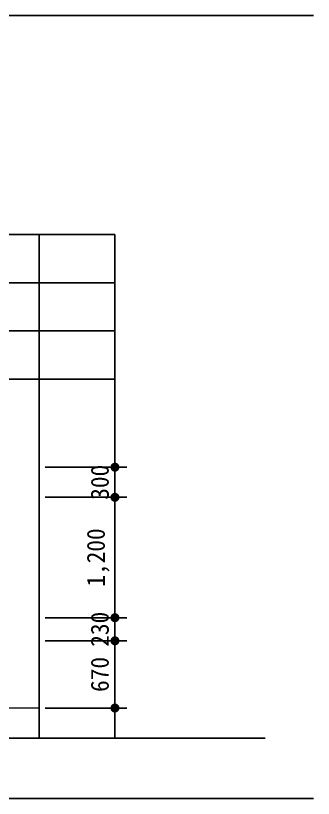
# Model space of a CAD drawing. Header units: millimetres. Extents: x -423835 to -174325, y -1379898 to -1311126.
# Drawn here: x -281921 to -278950, y -1371132 to -1363332 of the extents above; entities that cross this region are included whole.
import ezdxf

# ---------------------------------------------------------------- set-up
doc = ezdxf.new("R2010")
doc.units = ezdxf.units.MM
doc.header["$LTSCALE"] = 100
doc.header["$MEASUREMENT"] = 0
doc.header["$PDSIZE"] = -10
doc.layers.get('0').update_dxf_attribs({"linetype": 'CONTINUOUS'})
doc.layers.get('Defpoints').update_dxf_attribs({"color": 153, "linetype": 'CONTINUOUS'})
doc.layers.add('A-DIMS', color=7, linetype='CONTINUOUS')
doc.layers.add('A-XXXX-FIN2', color=6, linetype='CONTINUOUS', lineweight=20)
doc.styles.add('HY울릉도L', font='')
doc.styles.add('돋움체', font='')
doc.styles.get('HY울릉도L').set_extended_font_data('HYwulM')
doc.styles.get('돋움체').set_extended_font_data('DotumChe')
doc.dimstyles.new('CDIM', dxfattribs={"dimtxt": 3, "dimasz": 1.5, "dimexe": 2, "dimexo": 1, "dimgap": 1, "dimtad": 1, "dimdec": 0, "dimrnd": 0.5, "dimzin": 0, "dimdsep": 32, "dimlunit": 6, "dimtxsty": 'HY울릉도L', "dimblk1": '_CIDOT', "dimblk2": '_CIDOT', "dimsah": 1, "dimcen": 5.5, "dimclrd": 2, "dimclre": 2, "dimclrt": 7, "dimadec": 0, "dimazin": 0, "dimtfac": 1, "dimtdec": 0, "dimtix": 1, "dimtmove": 2, "dimatfit": 1, "dimldrblk": '_CIDOT', "dimfxl": 1, "dimtolj": 1, "dimtzin": 0, "dimlwd": -1, "dimarcsym": 0})

# ---------------------------------------------------------------- blocks, each defined once
blk = doc.blocks.new('_CIDOT')
at = {"color": 0, "linetype": 'ByBlock'}
blk.add_line((2, 0), (-1, 0), dxfattribs=at)
at = {"color": 0, "linetype": 'ByBlock', "const_width": 0.5}
blk.add_lwpolyline([(-0.25, 0, 1), (0.25, 0, 1)], format="xyb", close=True, dxfattribs=at)
blk = doc.blocks.new('*D697')
at = {"layer": 'A-DIMS', "lineweight": -2, "transparency": 16777216}
for p, q in [((-281625.4, -1369562.1), (-280810.4, -1369562.1)), ((-281625.4, -1370232.1), (-280810.4, -1370232.1))]:
    blk.add_line(p, q, dxfattribs=at)
at = {"layer": 'A-DIMS', "transparency": 16777216}
blk.add_line((-280930.4, -1370142.1), (-280930.4, -1369652.1), dxfattribs=at)
at = {"layer": 'Defpoints', "color": 0, "transparency": 16777216}
for p in [(-281685.4, -1369562.1), (-280930.4, -1369562.1), (-281685.4, -1370232.1)]:
    blk.add_point(p, dxfattribs=at)
at = {"layer": 'A-DIMS', "transparency": 16777216, "xscale": 90, "yscale": 90, "zscale": 90}
for p, rotation in [((-280930.4, -1369562.1), 90), ((-280930.4, -1370232.1), 270)]:
    blk.add_blockref('_CIDOT', p, dxfattribs=dict(at, rotation=rotation))
at = {"layer": 'A-DIMS', "color": 3, "transparency": 16777216, "insert": (-281080.5, -1369897.1), "char_height": 180, "attachment_point": 5, "rotation": 90, "style": '돋움체'}
blk.add_mtext('\\A1;670', dxfattribs=at)
blk = doc.blocks.new('*D698')
at = {"layer": 'A-DIMS', "lineweight": -2, "transparency": 16777216}
for p, q in [((-281625.4, -1368132.1), (-280810.4, -1368132.1)), ((-281625.4, -1369332.1), (-280810.4, -1369332.1))]:
    blk.add_line(p, q, dxfattribs=at)
at = {"layer": 'A-DIMS', "transparency": 16777216}
blk.add_line((-280930.4, -1369242.1), (-280930.4, -1368222.1), dxfattribs=at)
at = {"layer": 'Defpoints', "color": 0, "transparency": 16777216}
for p in [(-281685.4, -1368132.1), (-280930.4, -1368132.1), (-281685.4, -1369332.1)]:
    blk.add_point(p, dxfattribs=at)
at = {"layer": 'A-DIMS', "transparency": 16777216, "xscale": 90, "yscale": 90, "zscale": 90}
for p, rotation in [((-280930.4, -1368132.1), 90), ((-280930.4, -1369332.1), 270)]:
    blk.add_blockref('_CIDOT', p, dxfattribs=dict(at, rotation=rotation))
at = {"layer": 'A-DIMS', "color": 3, "transparency": 16777216, "insert": (-281097.6, -1368732.1), "char_height": 180, "attachment_point": 5, "rotation": 90, "style": '돋움체'}
blk.add_mtext('\\A1;1,200', dxfattribs=at)
blk = doc.blocks.new('*D696')
at = {"layer": 'A-DIMS', "transparency": 16777216}
for p, q in [((-280930.4, -1367742.1), (-280930.4, -1367652.1)), ((-280930.4, -1367832.1), (-280930.4, -1368132.1)), ((-280930.4, -1368222.1), (-280930.4, -1368312.1))]:
    blk.add_line(p, q, dxfattribs=at)
at = {"layer": 'A-DIMS', "lineweight": -2, "transparency": 16777216}
for p, q in [((-281625.4, -1367832.1), (-280810.4, -1367832.1)), ((-281625.4, -1368132.1), (-280810.4, -1368132.1))]:
    blk.add_line(p, q, dxfattribs=at)
at = {"layer": 'Defpoints', "color": 0, "transparency": 16777216}
for p in [(-281685.4, -1367832.1), (-281685.4, -1368132.1), (-280930.4, -1368132.1)]:
    blk.add_point(p, dxfattribs=at)
at = {"layer": 'A-DIMS', "transparency": 16777216, "xscale": 90, "yscale": 90, "zscale": 90}
for p, rotation in [((-280930.4, -1367832.1), 270), ((-280930.4, -1368132.1), 90)]:
    blk.add_blockref('_CIDOT', p, dxfattribs=dict(at, rotation=rotation))
at = {"layer": 'A-DIMS', "color": 3, "transparency": 16777216, "insert": (-281080.5, -1367982.1), "char_height": 180, "attachment_point": 5, "rotation": 90, "style": '돋움체'}
blk.add_mtext('\\A1;300', dxfattribs=at)
blk = doc.blocks.new('*D695')
at = {"layer": 'A-DIMS', "transparency": 16777216}
for p, q in [((-280930.4, -1369242.1), (-280930.4, -1369152.1)), ((-280930.4, -1369332.1), (-280930.4, -1369562.1)), ((-280930.4, -1369652.1), (-280930.4, -1369742.1))]:
    blk.add_line(p, q, dxfattribs=at)
at = {"layer": 'A-DIMS', "lineweight": -2, "transparency": 16777216}
for p, q in [((-281625.4, -1369332.1), (-280810.4, -1369332.1)), ((-281625.4, -1369562.1), (-280810.4, -1369562.1))]:
    blk.add_line(p, q, dxfattribs=at)
at = {"layer": 'Defpoints', "color": 0, "transparency": 16777216}
for p in [(-281685.4, -1369332.1), (-281685.4, -1369562.1), (-280930.4, -1369562.1)]:
    blk.add_point(p, dxfattribs=at)
at = {"layer": 'A-DIMS', "transparency": 16777216, "xscale": 90, "yscale": 90, "zscale": 90}
for p, rotation in [((-280930.4, -1369332.1), 270), ((-280930.4, -1369562.1), 90)]:
    blk.add_blockref('_CIDOT', p, dxfattribs=dict(at, rotation=rotation))
at = {"layer": 'A-DIMS', "color": 3, "transparency": 16777216, "insert": (-281080.5, -1369447.1), "char_height": 180, "attachment_point": 5, "rotation": 90, "style": '돋움체'}
blk.add_mtext('\\A1;230', dxfattribs=at)

msp = doc.modelspace()

# ---------------------------------------------------------------- linework, layer by layer
at = {"color": 3, "ltscale": 2}
for p, q in [((-278950.4, -1363332.1), (-323035.4, -1363332.1)), ((-300992.9, -1371132.1), (-278950.4, -1371132.1))]:
    msp.add_line(p, q, dxfattribs=at)
at = {"layer": 'A-XXXX-FIN2'}
for p, q in [((-281685.4, -1370232.1), (-288385.4, -1370232.1)), ((-281685.4, -1370532.1), (-288385.4, -1370532.1))]:
    msp.add_line(p, q, dxfattribs=at)
at = {"layer": 'Defpoints'}
for p, q in [((-289345.4, -1365514.3), (-280930.4, -1365514.3)), ((-281685.4, -1365514.3), (-281685.4, -1370532.1)), ((-280930.4, -1365514.3), (-280930.4, -1370532.1)), ((-289345.4, -1365994.3), (-280930.4, -1365994.3)), ((-285481.2, -1366474.3), (-280930.4, -1366474.3)), ((-289345.4, -1366954.3), (-280930.4, -1366954.3)), ((-279430.4, -1370532.1), (-300992.9, -1370532.1))]:
    msp.add_line(p, q, dxfattribs=at)

# ---------------------------------------------------------------- dimensions: what is measured, and where the dimension line sits
at = {"layer": 'A-DIMS'}
for base, p1, p2, angle, picture, middle in [((-280930.4, -1368132.1), (-281685.4, -1367832.1), (-281685.4, -1368132.1), 270, '*D696', (-281080.5, -1367982.1)), ((-280930.4, -1368132.1), (-281685.4, -1369332.1), (-281685.4, -1368132.1), 90, '*D698', (-281097.6, -1368732.1)), ((-280930.4, -1369562.1), (-281685.4, -1369332.1), (-281685.4, -1369562.1), 270, '*D695', (-281080.5, -1369447.1)), ((-280930.4, -1369562.1), (-281685.4, -1370232.1), (-281685.4, -1369562.1), 90, '*D697', (-281080.5, -1369897.1))]:
    dim = msp.add_linear_dim(base=base, p1=p1, p2=p2, angle=angle, dimstyle='CDIM', override={"dimscale": 60, "dimtxsty": '돋움체', "dimclrd": 256, "dimclre": 256, "dimclrt": 3}, dxfattribs=at)
    dim.commit()
    dim.dimension.update_dxf_attribs({"geometry": picture, "text_midpoint": middle})

doc.saveas('drawing.dxf')
